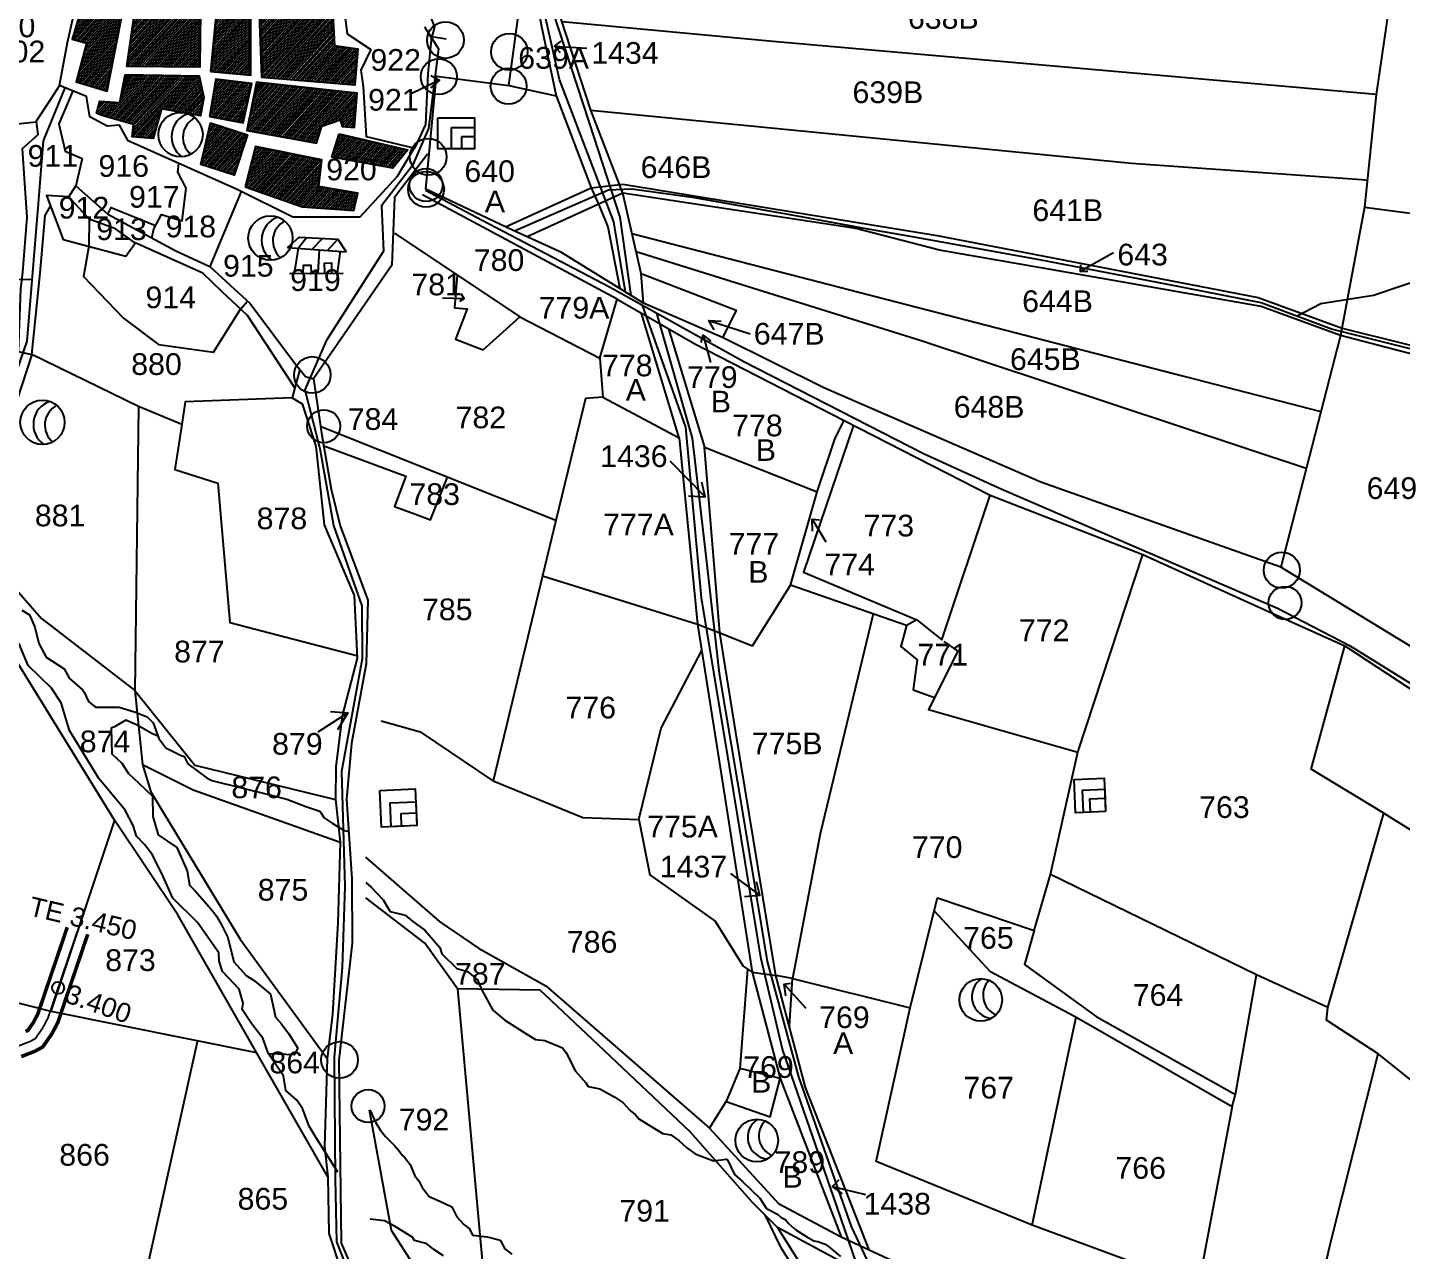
# Model space of a CAD drawing. Header units: inches. Extents: x 192867 to 224088, y 1602358 to 1617481.
# Drawn here: x 197636 to 198776, y 1607803 to 1608818 of the extents above; entities that cross this region are included whole.
import ezdxf
from ezdxf.enums import TextEntityAlignment as Align

# ---------------------------------------------------------------- set-up
doc = ezdxf.new("R2010")
doc.units = ezdxf.units.IN
doc.header["$LTSCALE"] = 15
doc.header["$MEASUREMENT"] = 0
doc.header["$PDMODE"] = 32
doc.header["$PDSIZE"] = 10
doc.linetypes.add('HIDDEN2', pattern=[0.1875, 0.125, -0.0625])
for name, color, linetype in [('BOUNDRY STONES', 240, 'Continuous'), ('CANAL1', 7, 'Continuous'), ('CSMark', 72, 'Continuous'), ('PLOTS', 7, 'Continuous'), ('PLOTS NO', 7, 'Continuous'), ('ROADS', 1, 'Continuous'), ('STREAMS', 4, 'Continuous'), ('text2', 7, 'Continuous'), ('VILLAGE', 7, 'Continuous'), ('wells', 7, 'Continuous')]:
    doc.layers.add(name, color=color, linetype=linetype)
doc.styles.get("Standard").update_dxf_attribs({"font": 'arial.ttf'})

msp = doc.modelspace()

# ---------------------------------------------------------------- hatches: boundary and pattern name
at = {"layer": 'VILLAGE'}
h = msp.add_hatch(dxfattribs=at)
h.set_pattern_fill('ANSI31', color=30, scale=11.805297, angle=2.6274)
h.set_pattern_definition([(47.627391, (153890.0272, 1592848.3399), (-1.09018614, 0.99452142), [])])
h.paths.add_polyline_path([(197717.2, 1608778.7), (197778.5, 1608777.5), (197782.5, 1608759.6), (197779.8, 1608744.3), (197747.3, 1608750.3), (197740.4, 1608725.5), (197723.1, 1608727), (197724, 1608737.1), (197697, 1608745), (197693.5, 1608746.6), (197696.2, 1608756.5), (197712.8, 1608755.4)])
h.paths.add_polyline_path([(197725.7, 1608835.5), (197779.6, 1608830.7), (197779.2, 1608784.8), (197718.6, 1608785.3)])
h.paths.add_polyline_path([(197788, 1608781.2), (197821.5, 1608778.2), (197821.3, 1608900.9), (197760.6, 1608900.7), (197759.6, 1608852.9), (197793, 1608852.3), (197792.5, 1608827.2)])
h.paths.add_polyline_path([(197828, 1608854.9), (197888.2, 1608855.8), (197890.8, 1608802.8), (197910.2, 1608799.9), (197907.8, 1608769.8), (197830.5, 1608776.1), (197828.7, 1608828.4)])
h.paths.add_polyline_path([(197816.7, 1608685.4), (197864, 1608669), (197907, 1608665.9), (197910.2, 1608680.3), (197877.9, 1608685.7), (197880.5, 1608708), (197825.2, 1608718.9)])
h.paths.add_polyline_path([(197894.7, 1608729.4), (197951.8, 1608716.2), (197939.3, 1608701.1), (197888.7, 1608710)])
h.paths.add_polyline_path([(197826.3, 1608772.4), (197818.1, 1608732.2), (197875.9, 1608721.6), (197880.5, 1608735.9), (197895.5, 1608741), (197897.4, 1608735.5), (197907.4, 1608734.7), (197909.7, 1608763.1)])
h.paths.add_polyline_path([(197787.2, 1608744), (197815.2, 1608738.7), (197822.3, 1608771.2), (197792.3, 1608774.8)])
h.paths.add_polyline_path([(197787.9, 1608738.5), (197818.8, 1608728.6), (197807.7, 1608695.3), (197779.9, 1608704.1)])
h.paths.add_polyline_path([(197682.9, 1608840.9), (197673.3, 1608808), (197685.1, 1608804.7), (197676.5, 1608772.6), (197702.2, 1608764.9), (197716.5, 1608838.3)])
h.paths.add_polyline_path([(197719.5, 1608856.5), (197753.7, 1608850.7), (197753.5, 1608893.1), (197720.7, 1608898.5)])
h.paths.add_polyline_path([(197714.3, 1608972.6), (197767.6, 1608968.4), (197757.1, 1608915.4), (197706.5, 1608918.9)])
h.paths.add_polyline_path([(197829.1, 1608900.9), (197889.1, 1608900.1), (197890.8, 1608862.7), (197831.9, 1608862.7), (197825.9, 1608897.6)])
h.paths.add_polyline_path([(197878.2, 1608955.1), (197908.7, 1608952.7), (197904.9, 1608936.7), (197931.4, 1608918.6), (197944.6, 1608909.5), (197944.1, 1608859.5), (197901.8, 1608861), (197901.7, 1608874.7), (197896.1, 1608886.9), (197894.8, 1608909.2), (197876.4, 1608904.5)])
h.paths.add_polyline_path([(197813.5, 1608968.6), (197872.6, 1608965.7), (197867.1, 1608906.6), (197805.9, 1608907.9)])
h.paths.add_polyline_path([(197743.3, 1609025.1), (197829.7, 1609021), (197824, 1608981.2), (197734.1, 1608978.3)])
h.paths.add_polyline_path([(197707.2, 1609030.7), (197735.6, 1609026.5), (197729.9, 1608985.9), (197706.1, 1608986.5)])
h.paths.add_polyline_path([(197662.1, 1609061.5), (197700, 1609055.8), (197703.8, 1608972.3), (197662.4, 1608972.2)])

# ---------------------------------------------------------------- linework, layer by layer
at = {"layer": 'BOUNDRY STONES', "color": 1}
for centre, radius in [((197983, 1608807.3), 15.2), ((198036, 1608797.6), 15.2), ((197977.5, 1608776.9), 14.9), ((198035.4, 1608769), 14.9), ((197968.7, 1608710.4), 15.2), ((197966.9, 1608687), 13.7), ((197966.9, 1608683.4), 14.9), ((197872.5, 1608529.4), 15.2), ((197882, 1608486.8), 13.7), ((198677.1, 1608367.4), 14.9), ((198679.8, 1608340.3), 13.7), ((197895.1, 1607961), 15.2), ((197918.8, 1607922.7), 13.7)]:
    msp.add_circle(centre, radius, dxfattribs=at)
at = {"layer": 'CANAL1', "color": 1, "linetype": 'HIDDEN2', "ltscale": 4, "const_width": 1.5}
msp.add_lwpolyline([(197627.7, 1607972.2), (197638.4, 1607976.4), (197642.6, 1607978.7), (197644.9, 1607982), (197648.7, 1607987.5), (197653, 1607995.6), (197663.4, 1608026.4), (197677.6, 1608068.2)], dxfattribs=at)
at = {"layer": 'CANAL1', "color": 200, "const_width": 3}
for points in [[(197630.9, 1607963.8), (197642.2, 1607968.2), (197648.7, 1607971.8), (197652.3, 1607976.8), (197656.4, 1607982.8), (197661.3, 1607992.1), (197671.9, 1608023.5), (197686.1, 1608065.3)], [(197634.6, 1607984.6), (197636.5, 1607985.6), (197637.6, 1607987.2), (197641, 1607992.1), (197644.7, 1607999.2), (197654.9, 1608029.2), (197669.1, 1608071.1)]]:
    msp.add_lwpolyline(points, dxfattribs=at)
at = {"layer": 'PLOTS'}
for points in [[(198780.7, 1608933.3), (198772.1, 1608875.7), (198755.4, 1608762), (198745.8, 1608668.6), (198934.6, 1608643.9), (198942.8, 1608686.8)], [(197951.4, 1608919.5), (197958.4, 1608858.8), (197973.8, 1608818), (197971.8, 1608810.2), (197983.5, 1608808.4)], [(198147.4, 1608588.9), (198145.4, 1608613.7), (198130.1, 1608680.2), (198103.7, 1608749), (198053.9, 1608902)], [(198796.8, 1608296.2), (198676.2, 1608370), (198477.2, 1608440.4), (198296.9, 1608518.8), (198213.4, 1608560.1), (198147.4, 1608588.9), (198079.2, 1608631), (198038.5, 1608649.6), (197966.7, 1608683.6), (197975.5, 1608777.2), (198035.5, 1608769.5), (198051.2, 1608883.5)], [(198051.2, 1608883.5), (198062.7, 1608818.6), (198074.9, 1608760.9), (198103.9, 1608684.6), (198110.1, 1608671), (198117.7, 1608652.3), (198127.7, 1608601.1)], [(197958, 1608862.7), (197940.1, 1608841.2), (197896.1, 1608853.7), (197901.3, 1608812.4), (197921.1, 1608799.4), (197912.7, 1608782.4), (197914.6, 1608768.8), (197917.2, 1608727.4), (197957.5, 1608717.7), (197966.6, 1608737.1), (197968.7, 1608779.4), (197971.8, 1608810.2)], [(197959.6, 1608722.1), (197942.8, 1608694.1), (197911.8, 1608660.4), (197856.3, 1608660.3), (197810.8, 1608683), (197719.6, 1608723.7), (197712.4, 1608736.7), (197702.3, 1608735.8), (197687.9, 1608743.6), (197685, 1608760.5), (197662.6, 1608769.7), (197669.4, 1608805.4), (197674.6, 1608828.5), (197677.9, 1608842.9), (197657.7, 1608849.7)], [(198755.4, 1608762), (198257.8, 1608805.7), (198079.9, 1608822.5)], [(197662.6, 1608769.7), (197655.1, 1608758.1), (197643.4, 1608740.1), (197644.7, 1608728.6), (197631.7, 1608717), (197635.5, 1608660), (197631.9, 1608614.7), (197630.2, 1608600.9), (197628.5, 1608548.8), (197639.6, 1608546.3), (197646.6, 1608613.8), (197650.9, 1608661.8), (197655.2, 1608669.4)], [(198035.5, 1608769.5), (198074.9, 1608760.9)], [(197582.1, 1608761.3), (197607.7, 1608761.9), (197608.2, 1608735.8), (197643.5, 1608739.5)], [(197673.8, 1608765.1), (197662.1, 1608737.9), (197667.4, 1608715), (197681.6, 1608708.9), (197676.2, 1608686.4)], [(198103.7, 1608749), (198552.4, 1608705.1), (198743.2, 1608691.5), (198748.1, 1608691)], [(197968.2, 1608712.5), (197940.6, 1608676.7), (197938.5, 1608620.6), (197873.4, 1608526.1), (197880.3, 1608479.3), (197888, 1608434.6), (197895.6, 1608404.2), (197918.7, 1608342.6), (197917.1, 1608289.7), (197905.1, 1608223.6), (197900.9, 1608177.5), (197905.4, 1608111.3), (197905.6, 1608057.9), (197894.5, 1607960.7), (197896.4, 1607809), (197928.7, 1607734.7), (197953.3, 1607610), (197977.8, 1607503.3), (197983.4, 1607490.7), (197990.8, 1607442.1), (198012.4, 1607309.8), (198016.8, 1607274.5), (198031.7, 1607132.4), (198048.5, 1607025.9)], [(197739.3, 1608643.1), (197740.9, 1608650.6), (197747.4, 1608662.6), (197764.4, 1608657.2), (197767.7, 1608684.4), (197761, 1608697.6), (197761.8, 1608704.8)], [(197670.5, 1608677.2), (197651.9, 1608678.4), (197665.6, 1608641.8), (197717.7, 1608628.1), (197725.5, 1608638.8)], [(197862.2, 1608533.8), (197857.9, 1608518.7), (197818.8, 1608578.6), (197797.8, 1608598.5), (197781.7, 1608613.9), (197724.9, 1608639.2), (197709.2, 1608650.6), (197687.4, 1608658.8), (197670.5, 1608677.2), (197676.2, 1608686.4), (197702.9, 1608662.8), (197759.1, 1608632.3), (197787.4, 1608619.3)], [(197813.5, 1608681.6), (197787.4, 1608619.3), (197821, 1608588.6), (197857.7, 1608539.5), (197866.7, 1608528.2), (197873.4, 1608526.1)], [(197940.8, 1608647), (198044.7, 1608577.7), (198111.1, 1608543.4), (198125.6, 1608592.3), (197963.8, 1608679)], [(198032.8, 1608652.3), (198103.9, 1608684.6), (198130.3, 1608687.7), (198391.2, 1608645), (198657.6, 1608593.7), (198727.1, 1608568.1), (198993, 1608502.1), (199170.8, 1608438.2), (199311.7, 1608396.9), (199342.3, 1608391.1), (199466.3, 1608371.4), (199654.8, 1608347.2), (199780.9, 1608327.3)], [(200066.1, 1608280), (199778.6, 1608319.3), (199628.9, 1608340.1), (199516.9, 1608355.7), (199458.9, 1608363.8), (199335.6, 1608382.6), (199305.7, 1608387.2), (199171.2, 1608430), (199078.3, 1608464.5), (199055.3, 1608471.7), (198966.9, 1608499.4), (198857.3, 1608527.9), (198725.7, 1608562.1), (198660, 1608586.1), (198532.6, 1608608.5), (198393.1, 1608632.9), (198323.5, 1608650.9), (198130.1, 1608680.2), (198050.8, 1608644)], [(197702.9, 1608662.8), (197705.6, 1608668.4), (197742.4, 1608653.4)], [(198745.8, 1608668.6), (198725.7, 1608562.1), (198676.2, 1608370)], [(197687.4, 1608658.8), (197687.1, 1608636.2), (197682.6, 1608611), (197715.9, 1608576.6), (197744.7, 1608554.8), (197790.4, 1608548.2), (197813, 1608584.1), (197818.8, 1608590.5)], [(198137.8, 1608646.9), (198595.8, 1608528.4), (198709.5, 1608499.2)], [(198697.3, 1608451.7), (198377.9, 1608557.7), (198141.3, 1608631.6)], [(197992.7, 1608612.3), (197990.6, 1608585.2), (198001.1, 1608584.4), (197991.4, 1608559.1), (198014.4, 1608550.2), (198044.7, 1608577.7)], [(198145.4, 1608613.7), (198224.3, 1608583.2), (198213, 1608560.3)], [(198125.6, 1608592.3), (198189.9, 1608555.1), (198314, 1608491.6), (198435.1, 1608429.7), (198561.7, 1608380.4), (198669.2, 1608331.8), (198729.5, 1608304.5), (198843.6, 1608229.8), (198903.3, 1608190.7), (198982.1, 1608139.1), (199086.5, 1608070.8), (199198.1, 1607992.9), (199270, 1607942.8), (199366.8, 1607885.3), (199453.3, 1607827.9), (199524.5, 1607780.7), (199590.6, 1607723.8), (199685.3, 1607642.4), (199713.2, 1607618.4), (199734.4, 1607600.2), (199775.7, 1607544.7), (199852.4, 1607474.5), (199888.5, 1607451.1), (199921.5, 1607432.8)], [(198111.1, 1608543.4), (198113.5, 1608510.9), (198177, 1608477.2), (198145.8, 1608580.5)], [(198168.2, 1608567.6), (198197.9, 1608469.5), (198291.6, 1608432.5), (198306.5, 1608476.9), (198314, 1608491.6)], [(197639.6, 1608546.3), (197619.4, 1608484.4), (197571.7, 1608414.2), (197537, 1608387.5), (197498.2, 1608370), (197423.2, 1608296), (197377.9, 1608251.3), (197323.4, 1608190.8), (197295, 1608132.2), (197209.8, 1607989.3), (197171.7, 1607909.3), (197126.2, 1607823.3), (197076.3, 1607741.9), (197023.5, 1607681.7), (196932.9, 1607586.5), (196848.5, 1607494.9)], [(197857.9, 1608518.7), (197855.7, 1608510.3), (197766.9, 1608507), (197764.1, 1608488.3), (197728.2, 1608503.1), (197639.6, 1608546.3)], [(197855.7, 1608510.3), (197864.1, 1608505.4), (197875.4, 1608470.3), (197882.3, 1608404.9), (197907.3, 1608346.4), (197909.7, 1608294.5), (197897.3, 1608246.6), (197892, 1608204.1), (197891.7, 1608177.2), (197895.7, 1608141.6), (197893.6, 1608074.7), (197889.3, 1607998.9), (197884.7, 1607962.1), (197882.7, 1607889.1), (197885.4, 1607864.1), (197886.2, 1607816.9), (197896.5, 1607786)], [(198113.5, 1608510.9), (198099.1, 1608509.8), (198074.7, 1608408.7), (197879, 1608486.7)], [(197728.2, 1608503.1), (197725.1, 1608267.7), (197731.5, 1608206.1), (197773.5, 1608185.1), (197895.7, 1608141.6)], [(197764.1, 1608488.3), (197758.3, 1608451), (197794, 1608439.7), (197804.1, 1608323.9), (197910.2, 1608296.4)], [(198321.5, 1608487.8), (198280.1, 1608365.7), (198374.3, 1608326.2), (198365.7, 1608321.5), (198269.3, 1608354.9), (198291.6, 1608432.5)], [(198177, 1608477.2), (198192.3, 1608322.6), (198212.6, 1608193.1), (198237.5, 1608033.9), (198257.3, 1608031.1)], [(197881.6, 1608470.9), (197950.1, 1608445.3), (197940.8, 1608420.3), (197955.9, 1608414.6), (197970.5, 1608409.1), (197984.7, 1608444.6)], [(198338, 1608331.1), (198294.1, 1608148.7), (198271.1, 1608028.5), (198257.3, 1608031.1), (198224.1, 1608232.8), (198210.6, 1608315.4), (198197.9, 1608469.5)], [(198374.3, 1608326.2), (198395, 1608309.7), (198435.1, 1608429.7)], [(197571.7, 1608414.2), (197647.8, 1608327.3), (197725.1, 1608267.7), (197775.1, 1608205.5), (197891.7, 1608177.2)], [(198074.7, 1608408.7), (198063.6, 1608362.6), (198192.3, 1608322.6), (198210.6, 1608315.4), (198237.9, 1608304.6), (198269.3, 1608354.9)], [(197885.4, 1607864.1), (197826.3, 1607967.3), (197760.9, 1608081.3), (197708.3, 1608160), (197628.2, 1608290.2), (197605.9, 1608315.2), (197567, 1608364.7), (197537, 1608387.5)], [(198396.7, 1608308.3), (198408.1, 1608300.3), (198383.8, 1608251.8), (198507.7, 1608216.5), (198561.7, 1608380.4)], [(198063.6, 1608362.6), (198022.6, 1608192.6), (197963.1, 1608232.8), (197929.6, 1608242)], [(198365.7, 1608321.5), (198360.9, 1608304.2), (198374.5, 1608293.1), (198371.2, 1608268.2), (198388.8, 1608261.8)], [(198761.7, 1608165.7), (198701.4, 1608202.4), (198729.5, 1608304.5)], [(198022.6, 1608192.6), (198097.1, 1608162.1), (198143.6, 1608160.6), (198161.9, 1608236.4), (198195.7, 1608300.8)], [(198271.1, 1608028.5), (198368.7, 1608004.3), (198388.6, 1608084.6), (198391.3, 1608095.4), (198471.6, 1608068.4), (198485, 1608115), (198507.7, 1608216.5)], [(197731.5, 1608206.1), (197738.6, 1608183.4), (197812.6, 1608061.3), (197884.7, 1607962.1)], [(198715.4, 1608004.6), (198761.7, 1608165.7), (198886, 1608088.2), (198852.1, 1607927.4), (198788.5, 1607940.8), (198757.1, 1607966)], [(197708.3, 1608160), (197655.6, 1608001.5)], [(198143.6, 1608160.6), (198152.6, 1608114.6), (198206.8, 1608076.1), (198230.1, 1608038.7), (198237.5, 1608033.9), (198260.9, 1607945.7), (198311.5, 1607814.1), (198334.6, 1607803.5), (198281.9, 1607938.2), (198257.3, 1608031.1)], [(197538.6, 1608120.6), (197556.5, 1608113.3), (197528.5, 1608033.7), (197655.6, 1608001.5), (197826.3, 1607967.3)], [(197916.6, 1608129.3), (197978.2, 1608075.6), (198010.5, 1608053.8), (198066.2, 1608022.5), (198151.3, 1607948.6), (198202.2, 1607904.4), (198259.3, 1607841.8), (198311.5, 1607814.1)], [(198471.6, 1608068.4), (198463.5, 1608040.3), (198522.9, 1607997.1), (198638.6, 1607932.4), (198656.2, 1608031.5), (198485, 1608115)], [(198334.6, 1607803.5), (198387.8, 1607778.8), (198482.3, 1607681.6), (198477.9, 1607668.7), (198372.8, 1607760.1), (198322.7, 1607787.3), (198258.5, 1607822.1), (198237.8, 1607842.8), (198186, 1607901.3), (198104.9, 1607978), (198061.7, 1608018.9), (197992.9, 1608019.9), (197965.9, 1608057.9), (197917, 1608095.5)], [(198388.6, 1608084.6), (198434.8, 1608034.7), (198505, 1607997.3), (198635.9, 1607922.3), (198638.6, 1607932.4)], [(198202.2, 1607904.4), (198216.9, 1607928), (198227.7, 1607954), (198233.8, 1608036.3)], [(198268.4, 1607989.3), (198271.1, 1608028.5)], [(198657.3, 1607545.8), (198717.4, 1607809.1), (198757.1, 1607966), (198714.1, 1607994), (198715.4, 1608004.6), (198656.2, 1608031.5)], [(197992.9, 1608019.9), (198015.6, 1607770.3), (197970.9, 1607777.2), (197958.6, 1607787.7), (197938.2, 1607819.6), (197919.9, 1607919.3)], [(198469.9, 1607824), (198340.5, 1607876.6), (198368.7, 1608004.3)], [(198635.9, 1607922.3), (198607.6, 1607772.9), (198469.9, 1607824), (198501.3, 1607972.3), (198506.5, 1607996.5)], [(197777.2, 1607977.1), (197724.4, 1607738.9), (197930.2, 1607681.9)], [(198216, 1607926.5), (198252.4, 1607913.8), (198260.9, 1607945.7), (198227.7, 1607954)], [(198258.5, 1607822.1), (198295.2, 1607763.8), (198309.6, 1607741), (198386.5, 1607575.7), (198444.3, 1607463), (198488.4, 1607401.5), (198499.3, 1607374.1), (198483.7, 1607383.1), (198475.7, 1607400.3), (198441.5, 1607458), (198389.2, 1607550.8), (198348.7, 1607638), (198299, 1607745.4), (198261.6, 1607805.2), (198248.2, 1607832.5)]]:
    msp.add_lwpolyline(points, dxfattribs=at)
at = {"layer": 'PLOTS NO'}
for points in [[(198078.5, 1608796.8), (198073.4, 1608802.1), (198078.9, 1608806.4)], [(198073.4, 1608802.1), (198100.2, 1608800.7)], [(197978.1, 1608774), (197955.1, 1608762.9)], [(197970.8, 1608777.8), (197978.1, 1608774), (197970.6, 1608767.6)], [(198509.8, 1608615.5), (198537.4, 1608631)], [(198510, 1608620.7), (198509.8, 1608615.5), (198516.2, 1608615.6)], [(197980.6, 1608593.5), (197998.4, 1608592.9)], [(197995, 1608590.6), (197998.4, 1608592.9), (197995.9, 1608596.8)], [(198206.1, 1608566.9), (198201.6, 1608574.6), (198211.9, 1608574.1)], [(198201.6, 1608574.6), (198235.8, 1608563.5)], [(198195.2, 1608556.3), (198196.8, 1608562.5), (198203.3, 1608557.3)], [(198196.8, 1608562.5), (198203, 1608539.6)], [(198198.4, 1608428.3), (198169.5, 1608457.9)], [(198184.7, 1608429.2), (198198.4, 1608428.3), (198195.8, 1608440.5)], [(198287.6, 1608399.9), (198287.4, 1608409.8), (198293.5, 1608409.2)], [(198287.4, 1608409.8), (198298.8, 1608390.8)], [(197902.1, 1608248.9), (197877.2, 1608232.9)], [(197887.5, 1608250.1), (197902.1, 1608248.9), (197893.4, 1608235)], [(198243.8, 1608097.8), (198219.8, 1608115.8)], [(198231.3, 1608096.5), (198243.8, 1608097.8), (198241.2, 1608108.9)], [(198265.6, 1608014.3), (198264.2, 1608023.9), (198269.3, 1608024.6)], [(198264.2, 1608023.9), (198282, 1608004)], [(198312.6, 1607850), (198304.2, 1607855.9), (198309.8, 1607861.9)], [(198304.2, 1607855.9), (198331.6, 1607849.3)]]:
    msp.add_lwpolyline(points, dxfattribs=at)
at = {"layer": 'ROADS'}
for points in [[(198053.1, 1608896.1), (198072.2, 1608830.7), (198102.2, 1608738.5), (198127.6, 1608660.2), (198136.9, 1608595.4)], [(198132.4, 1608598.2), (198122.7, 1608656.4), (198077.7, 1608774.5), (198052, 1608889.1)], [(197965.5, 1608818.3), (197977.3, 1608800.1), (197968.9, 1608733.8), (197955.5, 1608703.3), (197929.9, 1608669.6), (197931.7, 1608632.2), (197884, 1608557.8), (197866.4, 1608517), (197878.6, 1608468.3), (197890, 1608404.6), (197913.5, 1608337.9), (197913.8, 1608293.8), (197896.6, 1608200.4), (197899.6, 1608105), (197897.4, 1608037.6), (197890.7, 1607963.4), (197891.5, 1607862.4), (197892.6, 1607810.2), (197923.7, 1607730.7)], [(196308.2, 1607433.3), (196344.6, 1607483.5), (196440.1, 1607588.6), (196531.5, 1607682.1), (196626.2, 1607756.4), (196728.1, 1607819.4), (196763.2, 1607863.2), (196825.4, 1607907.9), (196897.8, 1607945.3), (196973.9, 1607985.1), (197028.9, 1608010.4), (197102.3, 1608044.1), (197187.1, 1608080.6), (197282.4, 1608121), (197318.8, 1608191.6), (197392.2, 1608271.8), (197477, 1608356.8), (197510.4, 1608383.8), (197569.2, 1608423.8), (197613, 1608491.5), (197635.7, 1608557.4), (197645.2, 1608671.7), (197649.5, 1608723.8), (197667.5, 1608767.7)], [(197966.4, 1608682.7), (198013.5, 1608657.9), (198119.2, 1608602.4), (198230.7, 1608540.6), (198379.8, 1608464.1), (198444.7, 1608434.7), (198589, 1608372.3), (198673.6, 1608335.8), (198733.4, 1608304.9), (198817.1, 1608252.9)], [(200121.3, 1608274.6), (199858.6, 1608311.2), (199630.7, 1608343), (199406.8, 1608376.4), (199311.1, 1608391.9), (199166.9, 1608435), (199005.2, 1608493), (198811.4, 1608544.1), (198718.3, 1608567.4), (198660.1, 1608589.2), (198581, 1608604.6), (198476, 1608625), (198369, 1608644.2), (198333.7, 1608650.5), (198272.1, 1608661.6), (198189.6, 1608676.4), (198137.6, 1608683.6), (198118.4, 1608682.8), (198040.3, 1608648.7)], [(197561, 1608607.8), (197640, 1608608.9)], [(198146.3, 1608587.4), (198182.3, 1608486), (198195.3, 1608344.4), (198218.4, 1608204.4), (198244.4, 1608046.2), (198262.8, 1607969.1), (198304.7, 1607847.8), (198332.7, 1607766.4), (198404.5, 1607624.7), (198478.6, 1607465.6), (198543, 1607318.8), (198575.7, 1607244.5), (198636.4, 1607119.4), (198676.3, 1607053.5)], [(198677.2, 1607063.4), (198636.2, 1607132.3), (198584.8, 1607235.9), (198551.8, 1607311.1), (198517.8, 1607388.6), (198488, 1607456.4), (198424.2, 1607600.9), (198367.9, 1607720.9), (198320, 1607822.9), (198276.4, 1607947), (198250.3, 1608042.8), (198230.5, 1608161.6), (198210.5, 1608281.7), (198198.7, 1608383.9), (198187.9, 1608477), (198158.5, 1608580.6)]]:
    msp.add_lwpolyline(points, dxfattribs=at)
at = {"layer": 'ROADS', "color": 1}
msp.add_lwpolyline([(198689.2, 1608578.3), (198709.4, 1608588.8), (198753.3, 1608595.7), (198800, 1608611.5), (198902.5, 1608636.8), (198952.8, 1608654.3), (199009.5, 1608670.1), (199065.5, 1608691.3), (199124.1, 1608717.4), (199204.4, 1608742.3), (199280, 1608759.5), (199383.6, 1608769.9), (199474.3, 1608785.4), (199590.1, 1608796.5), (199669.7, 1608795.8), (199759.7, 1608794.9), (199836, 1608786.6), (199897.8, 1608779.8), (200053.2, 1608752.6), (200125, 1608755.6), (200199.1, 1608755.8)], dxfattribs=at)
at = {"layer": 'STREAMS'}
for points in [[(197631.3, 1608334.2), (197637.7, 1608330.3), (197642.3, 1608320.2), (197645.4, 1608306.5), (197651.5, 1608295.1), (197666.6, 1608285.5), (197670.9, 1608277.4), (197681.7, 1608268.2), (197683.1, 1608266.2), (197686.7, 1608258.3), (197692.6, 1608253.8), (197712.2, 1608253.6), (197725.8, 1608249.5), (197735.4, 1608245.8), (197740.3, 1608240.8), (197745.2, 1608227.8), (197750.9, 1608220.1), (197763.6, 1608213.5), (197766.2, 1608212.7), (197769.2, 1608206.6), (197785.1, 1608194.7), (197789, 1608192.8), (197839.5, 1608180.4), (197851.3, 1608177.3), (197867.1, 1608171.3), (197878.7, 1608167.5), (197882.2, 1608162), (197888.9, 1608157.6), (197899, 1608151.4), (197902.7, 1608150.5)], [(197893.7, 1607868), (197875.8, 1607896.5), (197869.8, 1607906), (197864.4, 1607920.6), (197859.6, 1607927.7), (197850.6, 1607935.7), (197848.5, 1607947.7), (197836.1, 1607966.2), (197831.4, 1607979), (197822.7, 1607990.5), (197814.2, 1608002.8), (197815, 1608008.2), (197811.9, 1608019.7), (197798, 1608034.4), (197795.3, 1608043), (197795, 1608050), (197777.2, 1608075), (197756.8, 1608095.3), (197748.7, 1608113.1), (197739.9, 1608131.2), (197733.1, 1608139.7), (197726.6, 1608146.6), (197723.7, 1608155.6), (197717.3, 1608168.4), (197695.4, 1608194.6), (197671.1, 1608234.4), (197664.1, 1608257.4), (197656, 1608269.6), (197636.8, 1608288.3), (197629, 1608306.9)], [(197744.2, 1608229.6), (197739.2, 1608231.9), (197727, 1608238.8), (197717.7, 1608242.9), (197708.4, 1608237.5), (197705.6, 1608236.3), (197706.1, 1608215.1), (197714.3, 1608207.3), (197719.9, 1608198.8), (197728.2, 1608191), (197739.8, 1608179.8), (197740.1, 1608163.1), (197744.5, 1608147.9), (197760, 1608137.2), (197768.5, 1608118), (197770.6, 1608106), (197775.3, 1608101.4), (197786.5, 1608088.4), (197790.7, 1608083.4), (197793.1, 1608080.3), (197797, 1608073), (197802.4, 1608062.5), (197807.3, 1608042.4), (197817.7, 1608031.1), (197824.5, 1608026.6), (197837.9, 1608015.7), (197842, 1607996.6), (197846.5, 1607991.2), (197852.9, 1607982.8), (197860.6, 1607970.8), (197857.4, 1607965.2), (197836.9, 1607966)], [(197916.9, 1608108.3), (197921.3, 1608104.3), (197931.4, 1608094), (197937.1, 1608084.3), (197949.6, 1608081.1), (197955.9, 1608075.9), (197960.8, 1608072.2), (197965.9, 1608068.6), (197978.2, 1608054.4), (197980.1, 1608049), (197992.5, 1608036.9), (198001.2, 1608034.5), (198009.5, 1608027.5), (198012.9, 1608019.4), (198022.2, 1608002.4), (198032.3, 1607994.1), (198050.5, 1607982.3), (198057.6, 1607978), (198065.4, 1607977.2), (198080, 1607971), (198083.2, 1607966.8), (198090.8, 1607951.7), (198099.5, 1607941.9), (198101.3, 1607939), (198111.1, 1607936.9), (198123.5, 1607930.1), (198130.1, 1607925.7), (198136.4, 1607919.1), (198140.7, 1607915.4), (198143.4, 1607912.2), (198155.1, 1607904.9), (198163.3, 1607900), (198170, 1607899), (198176.6, 1607894.3), (198183.2, 1607888), (198190.3, 1607883.1), (198205.5, 1607877.4), (198215.9, 1607878.8), (198217, 1607878), (198222.8, 1607865.9), (198229.4, 1607860.1), (198243.9, 1607846.4), (198249.5, 1607837.6), (198258.6, 1607832.9), (198261.7, 1607830.2), (198265.4, 1607828.2), (198267.5, 1607825.5), (198272.4, 1607821.1), (198273.8, 1607820.1), (198282.9, 1607814.1), (198288.8, 1607810.8), (198291.9, 1607810.4), (198298.1, 1607808.2), (198300.9, 1607806.2), (198310.9, 1607797.8)], [(197920.1, 1607919.6), (197924.9, 1607909.4), (197928.9, 1607903), (197933.2, 1607897.5), (197940.6, 1607890), (197944.4, 1607885.9), (197947.2, 1607881.6), (197949.1, 1607880.2), (197953.7, 1607874.3), (197957.5, 1607864.8), (197960.8, 1607860.7), (197963.7, 1607855.2), (197969.4, 1607847.7), (197978.2, 1607843.8), (197988.4, 1607839.1), (197992.3, 1607830.9), (197998.2, 1607824.5), (198003, 1607820.8), (198005.5, 1607815.7), (198017.7, 1607814.1), (198028.3, 1607811.4), (198032.4, 1607804.2), (198038, 1607799.8)], [(197981.4, 1607798.5), (197973.3, 1607803.8), (197967.4, 1607808.3), (197957.3, 1607811.2), (197955.9, 1607813.7), (197941.3, 1607822.9), (197932.3, 1607827.4), (197920.4, 1607828.9)]]:
    msp.add_lwpolyline(points, dxfattribs=at)
at = {"layer": 'text2', "color": 2, "linetype": 'Continuous'}
msp.add_point((197661.5, 1608020.8), dxfattribs=at)
at = {"layer": 'VILLAGE', "color": 30}
for points in [[(197788, 1608781.2), (197821.5, 1608778.2), (197821.3, 1608900.9), (197760.6, 1608900.7), (197759.6, 1608852.9), (197793, 1608852.3), (197792.5, 1608827.2), (197788, 1608781.2)], [(197828, 1608854.9), (197888.2, 1608855.8), (197890.8, 1608802.8), (197910.2, 1608799.9), (197907.8, 1608769.8), (197830.5, 1608776.1), (197828.7, 1608828.4), (197828, 1608854.9)], [(197682.9, 1608840.9), (197673.3, 1608808), (197685.1, 1608804.7), (197676.5, 1608772.6), (197702.2, 1608764.9), (197716.5, 1608838.3), (197682.9, 1608840.9)], [(197725.7, 1608835.5), (197779.6, 1608830.7), (197779.2, 1608784.8), (197718.6, 1608785.3), (197725.7, 1608835.5)], [(197717.2, 1608778.7), (197778.5, 1608777.5), (197782.5, 1608759.6), (197779.8, 1608744.3), (197747.3, 1608750.3), (197740.4, 1608725.5), (197723.1, 1608727), (197724, 1608737.1), (197697, 1608745), (197693.5, 1608746.6), (197696.2, 1608756.5), (197712.8, 1608755.4), (197717.2, 1608778.7)], [(197787.2, 1608744), (197815.2, 1608738.7), (197822.3, 1608771.2), (197792.3, 1608774.8), (197787.2, 1608744)], [(197826.3, 1608772.4), (197818.1, 1608732.2), (197875.9, 1608721.6), (197880.5, 1608735.9), (197895.5, 1608741), (197897.4, 1608735.5), (197907.4, 1608734.7), (197909.7, 1608763.1), (197826.3, 1608772.4)], [(197787.9, 1608738.5), (197818.8, 1608728.6), (197807.7, 1608695.3), (197779.9, 1608704.1), (197787.9, 1608738.5)], [(197894.7, 1608729.4), (197951.8, 1608716.2), (197939.3, 1608701.1), (197888.7, 1608710), (197894.7, 1608729.4)], [(197816.7, 1608685.4), (197864, 1608669), (197907, 1608665.9), (197910.2, 1608680.3), (197877.9, 1608685.7), (197880.5, 1608708), (197825.2, 1608718.9), (197816.7, 1608685.4)]]:
    msp.add_lwpolyline(points, dxfattribs=at)
at = {"layer": 'VILLAGE', "color": 5}
for points in [[(197852, 1608635.1), (197861.7, 1608643.8), (197893.8, 1608642.1), (197900.7, 1608631.7)], [(197860.8, 1608634.5), (197867.6, 1608643.5)], [(197852, 1608635.1), (197900.7, 1608631.7)], [(197860.8, 1608634.5), (197857.3, 1608613.6)], [(197872.4, 1608633.7), (197881.2, 1608642.8)], [(197878.2, 1608633.3), (197877, 1608613.8)], [(197885, 1608632.8), (197893.8, 1608642.1)], [(197895.7, 1608632.1), (197893.2, 1608613.9)], [(197865, 1608613.7), (197865.1, 1608620.5), (197871.3, 1608620.6), (197871.4, 1608613.7)], [(197882.8, 1608613.8), (197882.5, 1608622.1), (197888.4, 1608622.3), (197888.4, 1608613.9)], [(197853.5, 1608613.6), (197898, 1608613.9)]]:
    msp.add_lwpolyline(points, dxfattribs=at)
at = {"layer": 'wells', "color": 0}
for points in [[(197976.7, 1608742.7), (198007.2, 1608742.7), (198007.1, 1608717.1), (197976.7, 1608717.1)], [(197988.1, 1608734.6), (198007.2, 1608734.6), (198007.1, 1608717.1), (197988.1, 1608717.1)], [(197996.6, 1608727.4), (198007.1, 1608727.4), (198007.1, 1608717.1), (197996.6, 1608717.1)]]:
    msp.add_lwpolyline(points, close=True, dxfattribs=at)
at = {"layer": 'wells'}
for points in [[(198530.9, 1608167.1), (198506, 1608166), (198504.7, 1608193.6), (198529.7, 1608194.7)], [(197928.6, 1608184.6), (197957.9, 1608186), (197959.3, 1608155.5), (197930, 1608154.2)], [(198530.9, 1608167.1), (198512.5, 1608166.3), (198511.6, 1608185), (198530.1, 1608185.8)], [(198530.9, 1608167.1), (198518.3, 1608166.6), (198517.8, 1608177.8), (198530.4, 1608178.3)], [(197959.3, 1608155.5), (197937.9, 1608154.5), (197937, 1608174.3), (197958.4, 1608175.3)], [(197959.3, 1608155.5), (197946.6, 1608154.9), (197946.1, 1608165.4), (197958.9, 1608166)]]:
    msp.add_lwpolyline(points, close=True, dxfattribs=at)
at = {"layer": 'wells', "color": 0}
for centre in [(197763.1, 1608728.8), (197837.7, 1608643), (197648.5, 1608490.1)]:
    msp.add_circle(centre, 18.4, dxfattribs=at)
at = {"layer": 'wells'}
for centre in [(198427.2, 1608010.8), (198241.3, 1607894.1)]:
    msp.add_circle(centre, 17.7, dxfattribs=at)
at = {"layer": 'wells', "color": 0}
for centre, radius, start, end in [((197775.8, 1608727.1), 20.2, 109.2259, 235.2521), ((197783.5, 1608726.5), 18.4, 117.5643, 229.6191), ((197850.5, 1608641.2), 20.2, 109.2259, 235.2521), ((197858.1, 1608640.7), 18.4, 117.5643, 229.6191), ((197661.2, 1608488.4), 20.2, 109.2259, 235.2521), ((197668.9, 1608487.8), 18.4, 117.5643, 229.6191)]:
    msp.add_arc(centre, radius, start, end, dxfattribs=at)
at = {"layer": 'wells'}
for centre, radius, start, end in [((198437.6, 1608013.4), 17.8, 121.1758, 266.4941), ((198446.8, 1608014.7), 17.7, 135.1144, 247.3538), ((198251.6, 1607896.7), 17.8, 121.1758, 266.4941), ((198260.8, 1607898.1), 17.7, 135.1144, 247.3538)]:
    msp.add_arc(centre, radius, start, end, dxfattribs=at)

# ---------------------------------------------------------------- texts
at = {"layer": 'CSMark', "color": 1}
for s, rotation, p in [('TE 3.450', 346.6096, (197638.1, 1608089)), ('3.400', 340.7142, (197668.6, 1608016.9))]:
    msp.add_text(s, height=16, rotation=rotation, dxfattribs=at).set_placement(p, align=Align.MIDDLE_LEFT)
at = {"layer": 'PLOTS NO'}
for s, p in [('900', (197600.7, 1608809.6)), ('638B', (198366.8, 1608816.7)), ('902', (197608.9, 1608788.8)), ('1434', (198104, 1608787.6)), ('922', (197920.7, 1608781.8)), ('639A', (198043.4, 1608783.5)), ('639B', (198320.8, 1608755)), ('921', (197918.8, 1608748.7)), ('911', (197636.2, 1608702.2)), ('916', (197695, 1608693.8)), ('920', (197884, 1608690.9)), ('640', (197998.7, 1608689.5)), ('646B', (198145, 1608692.8)), ('917', (197720.4, 1608668.2)), ('A', (198015.7, 1608664.4)), ('912', (197662, 1608659.2)), ('641B', (198470.1, 1608657.1)), ('913', (197693.2, 1608641.3)), ('918', (197750.7, 1608643.6)), ('780', (198006.5, 1608615.7)), ('643', (198540.6, 1608620.3)), ('915', (197798.4, 1608611)), ('919', (197854.1, 1608599.1)), ('781', (197954.7, 1608595.5)), ('914', (197734, 1608584.8)), ('644B', (198461.6, 1608581.6)), ('779A', (198060.3, 1608576.2)), ('647B', (198238.9, 1608554.6)), ('880', (197722.2, 1608529.4)), ('778', (198112.9, 1608528.3)), ('645B', (198451.5, 1608533.5)), ('779', (198183.5, 1608518.6)), ('A', (198132.6, 1608508)), ('B', (198203.2, 1608498.3)), ('648B', (198404.8, 1608493.9)), ('784', (197901.9, 1608483.8)), ('782', (197991.4, 1608485.2)), ('778', (198220.9, 1608478.5)), ('B', (198240.5, 1608458.1)), ('1436', (198111.4, 1608453)), ('783', (197953.1, 1608421.5)), ('649', (198747.5, 1608426.5)), ('881', (197642.2, 1608403.8)), ('878', (197826.3, 1608401.4)), ('777A', (198113.8, 1608396.2)), ('773', (198330, 1608395.4)), ('777', (198218, 1608380.2)), ('B', (198234.3, 1608357)), ('774', (198297.5, 1608363)), ('785', (197963.5, 1608325.9)), ('772', (198458.9, 1608308.5)), ('877', (197757.8, 1608290.9)), ('771', (198374.7, 1608288.3)), ('776', (198082.6, 1608244.4)), ('874', (197679.5, 1608216.3)), ('879', (197839.1, 1608214.3)), ('775B', (198237.2, 1608214.7)), ('876', (197805.3, 1608178.2)), ('763', (198608.5, 1608161.8)), ('775A', (198150.4, 1608145.6)), ('770', (198370.1, 1608128.6)), ('1437', (198160.8, 1608112.4)), ('875', (197827.2, 1608093.2)), ('786', (198083.7, 1608050)), ('765', (198412.6, 1608053.3)), ('873', (197700.6, 1608034.8)), ('787', (197990.9, 1608023.4)), ('764', (198553.4, 1608005.9)), ('769', (198293.1, 1607987.4)), ('A', (198304.7, 1607965.9)), ('864', (197836.9, 1607949.9)), ('769', (198230.1, 1607946.1)), ('B', (198236.7, 1607933.9)), ('767', (198412.9, 1607929)), ('792', (197944.2, 1607902.5)), ('866', (197662.5, 1607873.3)), ('789', (198256.1, 1607867.2)), ('766', (198539, 1607862.4)), ('B', (198262.7, 1607855)), ('865', (197810.5, 1607836.8)), ('791', (198127.3, 1607826.9)), ('1438', (198330, 1607832.7))]:
    msp.add_text(s, height=18, dxfattribs=at).set_placement(p)

doc.saveas('drawing.dxf')
